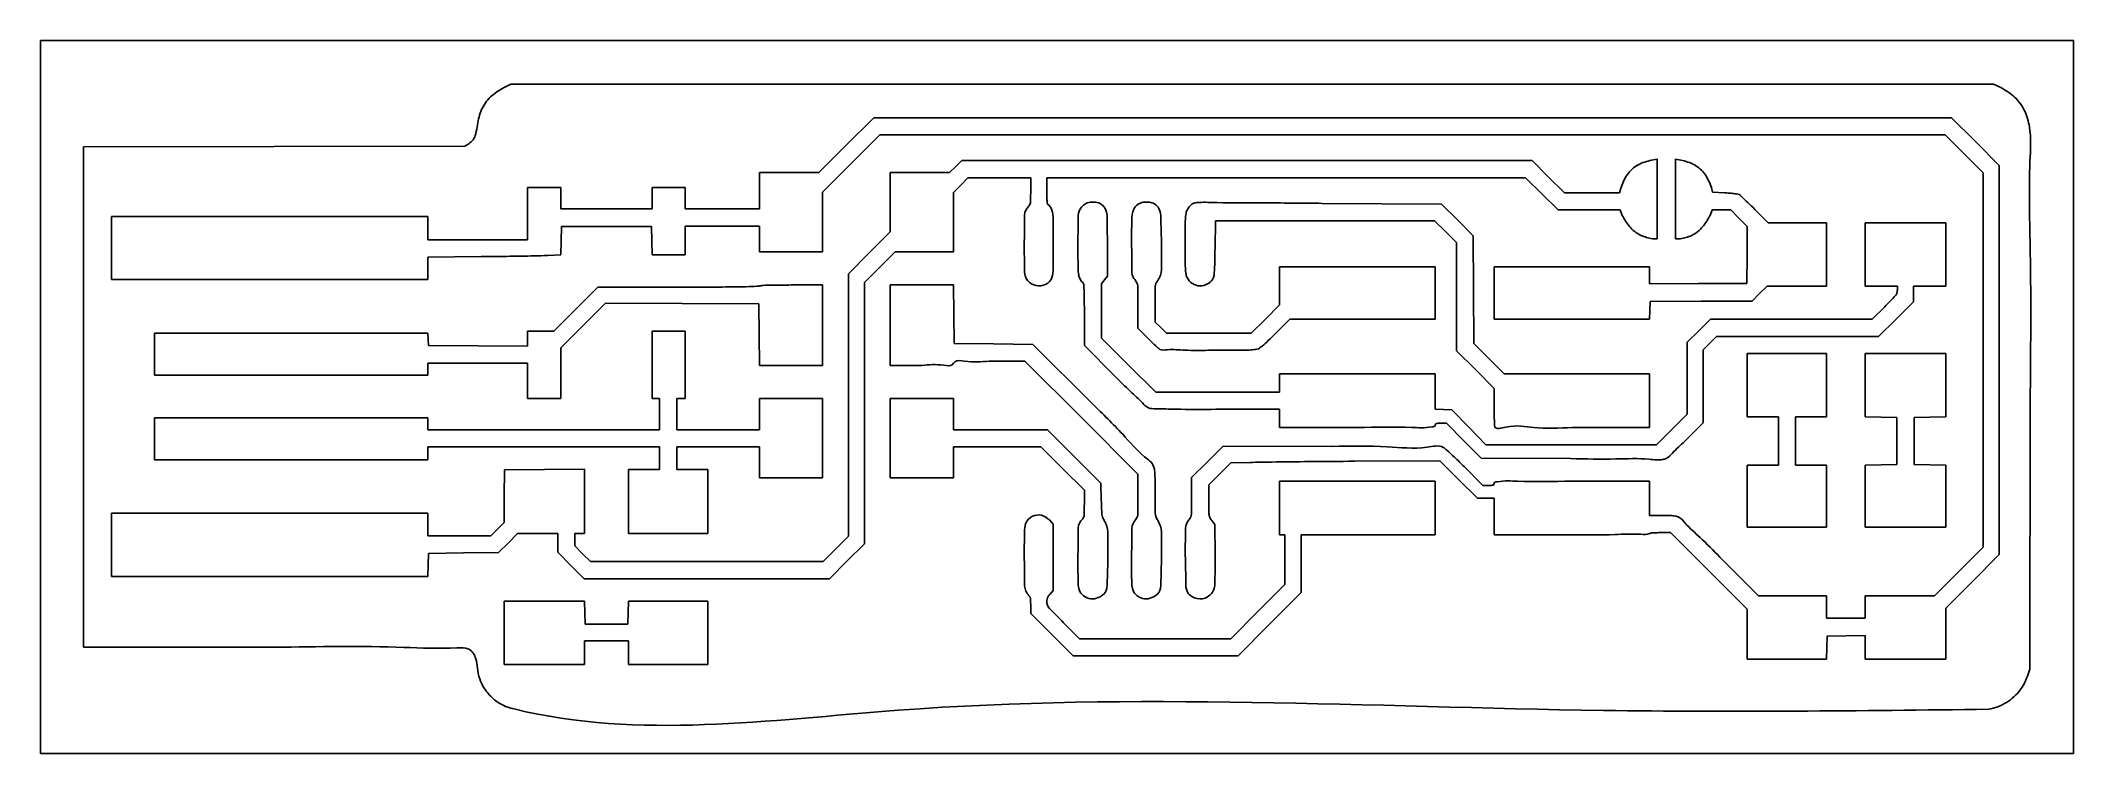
# Model space of a CAD drawing. Extents: x 61.3 to 109.4, y 176.4 to 193.3.
import ezdxf

# ---------------------------------------------------------------- set-up
doc = ezdxf.new("R2010")
doc.units = 0
doc.layers.add('Layer_1', color=7, linetype='CONTINUOUS')

msp = doc.modelspace()

# ---------------------------------------------------------------- linework, layer by layer
at = {"layer": 'Layer_1', "color": 7}
for p, q in [((61.305226, 184.824242), (61.305226, 193.269742)), ((61.305226, 193.269742), (85.371726, 193.269742)), ((61.305226, 184.824242), (61.305226, 193.269742)), ((61.305226, 193.269742), (85.371726, 193.269742)), ((85.371726, 193.269742), (109.438226, 193.269742)), ((85.371726, 193.269742), (109.438226, 193.269742)), ((109.438226, 193.269742), (109.438226, 184.824242)), ((109.438226, 193.269742), (109.438226, 184.824242)), ((72.442053, 192.241042), (72.264786, 192.153951)), ((89.993986, 192.241042), (72.442053, 192.241042)), ((107.54592, 192.241042), (89.993986, 192.241042)), ((107.718324, 192.159378), (107.54592, 192.241042)), ((81.030561, 191.440953), (80.381102, 190.793253)), ((93.791648, 191.440953), (81.030561, 191.440953)), ((106.552729, 191.440953), (93.791648, 191.440953)), ((107.119172, 190.876551), (106.552729, 191.440953)), ((66.83607, 190.761209), (62.32122, 190.754577)), ((62.32122, 190.754577), (62.32122, 184.823951)), ((71.35092, 190.767842), (66.83607, 190.761209)), ((71.443466, 190.825392), (71.35092, 190.767842)), ((80.381102, 190.793253), (79.731644, 190.145553)), ((80.501095, 190.354936), (81.18037, 191.034558)), ((81.18037, 191.034558), (93.791388, 191.034558)), ((93.791388, 191.034558), (106.402406, 191.034558)), ((106.402406, 191.034558), (106.853516, 190.583974)), ((107.685614, 190.312149), (107.119172, 190.876551)), ((79.027429, 190.145553), (78.323214, 190.145553)), ((78.323214, 190.145553), (78.323214, 189.713753)), ((79.731644, 190.145553), (79.027429, 190.145553)), ((79.821823, 189.675311), (80.501095, 190.354936)), ((82.124584, 190.14553), (81.422031, 190.14553)), ((81.422031, 190.14553), (81.422031, 189.44149)), ((82.827139, 190.14553), (82.124584, 190.14553)), ((82.973599, 190.28523), (82.827139, 190.14553)), ((83.120061, 190.42493), (82.973599, 190.28523)), ((89.870147, 190.42493), (83.120061, 190.42493)), ((96.620237, 190.42493), (89.870147, 190.42493)), ((97.004107, 190.04393), (96.620237, 190.42493)), ((99.583031, 190.456878), (99.453051, 190.439634)), ((99.583031, 189.513807), (99.583031, 190.456878)), ((100.144794, 190.439781), (100.014814, 190.457025)), ((100.014814, 190.457025), (100.014814, 189.513954)), ((106.853516, 190.583974), (107.304623, 190.133389)), ((107.304623, 190.133389), (107.304623, 185.701027)), ((107.685614, 185.701109), (107.685614, 190.312149)), ((73.230514, 189.789953), (72.836814, 189.789953)), ((72.836814, 189.789953), (72.836814, 189.167653)), ((73.624214, 189.789953), (73.230514, 189.789953)), ((73.624214, 189.535953), (73.624214, 189.789953)), ((76.176914, 189.789953), (75.783214, 189.789953)), ((75.783214, 189.789953), (75.783214, 189.535953)), ((76.570614, 189.789953), (76.176914, 189.789953)), ((76.570614, 189.535953), (76.570614, 189.789953)), ((78.323214, 189.713753), (78.323214, 189.281953)), ((79.821823, 188.970636), (79.821823, 189.675311)), ((82.920626, 189.674366), (83.091395, 189.846454)), ((82.920626, 188.970154), (82.920626, 189.674366)), ((83.091395, 189.846454), (83.262162, 190.018542)), ((83.262162, 190.018542), (84.005795, 190.018542)), ((84.005795, 190.018542), (84.749426, 190.018542)), ((84.749426, 190.018542), (84.749426, 189.704152)), ((85.130431, 189.701033), (85.130431, 190.018533)), ((85.130431, 190.018533), (90.799954, 190.018533)), ((90.799954, 190.018533), (96.469482, 190.018533)), ((96.469482, 190.018533), (96.853355, 189.637533)), ((97.38798, 189.66293), (97.004107, 190.04393)), ((98.040026, 189.66293), (97.38798, 189.66293)), ((98.692073, 189.66293), (98.040026, 189.66293)), ((98.720769, 189.77088), (98.692073, 189.66293)), ((100.89657, 189.675777), (100.867176, 189.791872)), ((101.185943, 189.663077), (100.89657, 189.675777)), ((72.836814, 189.167653), (72.836814, 188.545353)), ((73.624214, 189.281953), (73.624214, 189.535953)), ((74.703714, 189.281953), (73.624214, 189.281953)), ((75.783214, 189.281953), (74.703714, 189.281953)), ((75.783214, 189.535953), (75.783214, 189.281953)), ((76.570614, 189.281953), (76.570614, 189.535953)), ((77.446914, 189.281953), (76.570614, 189.281953)), ((78.323214, 189.281953), (77.446914, 189.281953)), ((81.422031, 189.44149), (81.422031, 188.737453)), ((94.477434, 189.396354), (91.651785, 189.413739)), ((94.852185, 189.021614), (94.477434, 189.396354)), ((96.853355, 189.637533), (97.237228, 189.256533)), ((97.237228, 189.256533), (97.973312, 189.256533)), ((97.973312, 189.256533), (98.709395, 189.256533)), ((98.709395, 189.256533), (98.755508, 189.128305)), ((99.583031, 188.570733), (99.583031, 189.513807)), ((100.014814, 189.513954), (100.014814, 188.57088)), ((100.837509, 189.128743), (100.883517, 189.25668)), ((100.883517, 189.25668), (101.103811, 189.25668)), ((101.103811, 189.25668), (101.324105, 189.25668)), ((101.324105, 189.25668), (101.520794, 189.058834)), ((102.211152, 188.951877), (101.894033, 189.271053)), ((66.728114, 189.104153), (62.981614, 189.104153)), ((62.981614, 189.104153), (62.981614, 188.354853)), ((70.474614, 189.104153), (66.728114, 189.104153)), ((70.474614, 188.824753), (70.474614, 189.104153)), ((70.474614, 188.545353), (70.474614, 188.824753)), ((73.629845, 188.52779), (73.636928, 188.862858)), ((73.636928, 188.862858), (74.703728, 188.862858)), ((74.703728, 188.862858), (75.770528, 188.862858)), ((75.770528, 188.862858), (75.777612, 188.526308)), ((76.570623, 188.532658), (76.570623, 188.875558)), ((76.570623, 188.875558), (77.446923, 188.875558)), ((77.446923, 188.875558), (78.323223, 188.875558)), ((78.323223, 188.875558), (78.323223, 188.570758)), ((79.821823, 188.265958), (79.821823, 188.970636)), ((81.422031, 188.737453), (80.926731, 188.239895)), ((82.920626, 188.265942), (82.920626, 188.970154)), ((89.113445, 188.347391), (89.121347, 189.002632)), ((89.121347, 189.002632), (91.716504, 189.002632)), ((91.716504, 189.002632), (94.311659, 189.002632)), ((94.311659, 189.002632), (94.572441, 188.742736)), ((94.572441, 188.742736), (94.833226, 188.482841)), ((95.226934, 188.646871), (94.852185, 189.021614)), ((101.520794, 189.058834), (101.717478, 188.860987)), ((101.717478, 188.860987), (101.710704, 188.188884)), ((102.903683, 188.951877), (102.211152, 188.951877)), ((103.596214, 188.951877), (102.903683, 188.951877)), ((103.596214, 188.202577), (103.596214, 188.951877)), ((105.463126, 188.951854), (104.510626, 188.951854)), ((104.510626, 188.951854), (104.510626, 188.202554)), ((106.415626, 188.951854), (105.463126, 188.951854)), ((106.415626, 188.202554), (106.415626, 188.951854)), ((62.981614, 188.354853), (62.981614, 187.605553)), ((71.655714, 188.545353), (70.474614, 188.545353)), ((72.836814, 188.545353), (71.655714, 188.545353)), ((73.622761, 188.192722), (73.629845, 188.52779)), ((75.777612, 188.526308), (75.784696, 188.189758)), ((76.570623, 188.189758), (76.570623, 188.532658)), ((78.323223, 188.570758), (78.323223, 188.265958)), ((78.323223, 188.265958), (79.072523, 188.265958)), ((79.072523, 188.265958), (79.821823, 188.265958)), ((80.926731, 188.239895), (80.431431, 187.742335)), ((81.174048, 187.903673), (81.535668, 188.265942)), ((81.535668, 188.265942), (82.228148, 188.265942)), ((82.228148, 188.265942), (82.920626, 188.265942)), ((86.565526, 187.690595), (86.565526, 188.441884)), ((94.833226, 188.482841), (94.833226, 187.201286)), ((95.233848, 187.370614), (95.226934, 188.646871)), ((99.472787, 188.570733), (99.583031, 188.570733)), ((100.014814, 188.57088), (100.125059, 188.57088)), ((103.596214, 187.453277), (103.596214, 188.202577)), ((104.510626, 188.202554), (104.510626, 187.453254)), ((106.415626, 187.453254), (106.415626, 188.202554)), ((70.474614, 188.138027), (71.738264, 188.149965)), ((70.474614, 187.87179), (70.474614, 188.138027)), ((70.474614, 187.605553), (70.474614, 187.87179)), ((73.312336, 188.177312), (73.622761, 188.192722)), ((75.784696, 188.189758), (76.177659, 188.189758)), ((76.177659, 188.189758), (76.570623, 188.189758)), ((80.431431, 187.742335), (80.431431, 184.634636)), ((80.812426, 187.541407), (81.174048, 187.903673)), ((92.483726, 187.910454), (90.642226, 187.910454)), ((90.642226, 187.910454), (90.642226, 187.459946)), ((94.325226, 187.910454), (92.483726, 187.910454)), ((94.325226, 187.288154), (94.325226, 187.910454)), ((97.563731, 187.910488), (95.722231, 187.910488)), ((95.722231, 187.910488), (95.722231, 187.288188)), ((99.405231, 187.910488), (97.563731, 187.910488)), ((99.405231, 187.707029), (99.405231, 187.910488)), ((101.710704, 188.188884), (101.703931, 187.51678)), ((62.981614, 187.605553), (66.728114, 187.605553)), ((66.728114, 187.605553), (70.474614, 187.605553)), ((74.500071, 187.427849), (73.979837, 186.907149)), ((76.397457, 187.427849), (74.500071, 187.427849)), ((79.821837, 187.478649), (79.074035, 187.478649)), ((79.821837, 186.526149), (79.821837, 187.478649)), ((80.812426, 184.443778), (80.812426, 187.541407)), ((82.170913, 187.478542), (81.422023, 187.478542)), ((81.422023, 187.478542), (81.422023, 186.526042)), ((82.919807, 187.478542), (82.170913, 187.478542)), ((82.926552, 186.786392), (82.919807, 187.478542)), ((86.425826, 187.507466), (86.495676, 187.599031)), ((86.425826, 186.864607), (86.425826, 187.507466)), ((86.495676, 187.599031), (86.565526, 187.690595)), ((90.642226, 187.459946), (90.642226, 187.009435)), ((94.325226, 186.665854), (94.325226, 187.288154)), ((95.240763, 186.094354), (95.233848, 187.370614)), ((95.722231, 187.288188), (95.722231, 186.665888)), ((99.405231, 187.503572), (99.405231, 187.707029)), ((100.554581, 187.510176), (99.405231, 187.503572)), ((101.703931, 187.51678), (100.554581, 187.510176)), ((101.832757, 187.098162), (102.008954, 187.27572)), ((102.008954, 187.27572), (102.185154, 187.453277)), ((102.185154, 187.453277), (102.890684, 187.453277)), ((102.890684, 187.453277), (103.596214, 187.453277)), ((104.510626, 187.453254), (104.891626, 187.453254)), ((104.891626, 187.453254), (105.272626, 187.453254)), ((105.272626, 187.453254), (105.272626, 187.358385)), ((105.653626, 187.2681), (105.653626, 187.453254)), ((105.653626, 187.453254), (106.034626, 187.453254)), ((105.653626, 187.082948), (105.653626, 187.2681)), ((106.034626, 187.453254), (106.415626, 187.453254)), ((73.979837, 186.907149), (73.459602, 186.386449)), ((74.150643, 186.518591), (74.677061, 187.047187)), ((74.677061, 187.047187), (76.493793, 187.040668)), ((76.493793, 187.040668), (78.310526, 187.034149)), ((78.310526, 187.034149), (78.317271, 186.303899)), ((82.933326, 186.094242), (82.926552, 186.786392)), ((86.019426, 186.78568), (86.019426, 186.047316)), ((86.425826, 186.221744), (86.425826, 186.864607)), ((87.289426, 186.98951), (87.289426, 186.455796)), ((87.695826, 186.600619), (87.695826, 187.055019)), ((90.642226, 187.009435), (90.306028, 186.672546)), ((94.833226, 187.201286), (94.833226, 185.919735)), ((99.403177, 186.665888), (99.410543, 186.875438)), ((99.410543, 186.875438), (99.410548, 186.875404)), ((99.410548, 186.875404), (99.417914, 187.084954)), ((99.417914, 187.084954), (100.625337, 187.091558)), ((100.625337, 187.091558), (101.832757, 187.098162)), ((104.974571, 186.964685), (104.676521, 186.665854)), ((105.239134, 186.6712), (105.653626, 187.082948)), ((67.234864, 186.335649), (63.997631, 186.335649)), ((63.997631, 186.335649), (63.997631, 185.840349)), ((70.472097, 186.335649), (67.234864, 186.335649)), ((70.479717, 186.189599), (70.472097, 186.335649)), ((73.148218, 186.386449), (72.836837, 186.386449)), ((72.836837, 186.386449), (72.836837, 186.208395)), ((73.459602, 186.386449), (73.148218, 186.386449)), ((73.624226, 185.989991), (74.150643, 186.518591)), ((76.176926, 186.386342), (75.783226, 186.386342)), ((75.783226, 186.386342), (75.783226, 185.586242)), ((76.570626, 186.386342), (76.176926, 186.386342)), ((76.570626, 185.586242), (76.570626, 186.386342)), ((78.317271, 186.303899), (78.324016, 185.573649)), ((79.821837, 185.573649), (79.821837, 186.526149)), ((81.422023, 186.526042), (81.422023, 185.573542)), ((87.289426, 186.455796), (87.524376, 186.215275)), ((87.829974, 186.468138), (87.695826, 186.600619)), ((87.964123, 186.335654), (87.829974, 186.468138)), ((88.966977, 186.335654), (87.964123, 186.335654)), ((89.969831, 186.335654), (88.966977, 186.335654)), ((90.306028, 186.672546), (89.969831, 186.335654)), ((90.552959, 186.33303), (90.882792, 186.665854)), ((90.882792, 186.665854), (92.604009, 186.665854)), ((92.604009, 186.665854), (94.325226, 186.665854)), ((95.722231, 186.665888), (97.562704, 186.665888)), ((97.562704, 186.665888), (99.403177, 186.665888)), ((100.56983, 186.394269), (100.294226, 186.122681)), ((100.845434, 186.665854), (100.56983, 186.394269)), ((102.760978, 186.665854), (100.845434, 186.665854)), ((104.676521, 186.665854), (102.760978, 186.665854)), ((104.824646, 186.259454), (105.239134, 186.6712)), ((63.997631, 185.840349), (63.997631, 185.345049)), ((70.487337, 186.043549), (70.479717, 186.189599)), ((71.662087, 186.036945), (70.487337, 186.043549)), ((72.836837, 186.030341), (71.662087, 186.036945)), ((72.836837, 186.208395), (72.836837, 186.030341)), ((73.624226, 185.388124), (73.624226, 185.989991)), ((83.866719, 186.081542), (82.933326, 186.094242)), ((84.80011, 186.068842), (83.866719, 186.081542)), ((86.211512, 184.659142), (84.80011, 186.068842)), ((86.019426, 186.047316), (86.736976, 185.325036)), ((87.066986, 185.58021), (86.425826, 186.221744)), ((90.141391, 185.964724), (90.141391, 185.96473)), ((94.833226, 185.919735), (95.277726, 185.47274)), ((95.601818, 185.732404), (95.240763, 186.094354)), ((100.294226, 186.122681), (100.294226, 185.270635)), ((100.675226, 185.940588), (100.833242, 186.100021)), ((100.675226, 185.07672), (100.675226, 185.940588)), ((100.833242, 186.100021), (100.991258, 186.259454)), ((100.991258, 186.259454), (102.90795, 186.259454)), ((102.656426, 185.852942), (101.716626, 185.852942)), ((101.716626, 185.852942), (101.716626, 185.103642)), ((103.596226, 185.852942), (102.656426, 185.852942)), ((102.90795, 186.259454), (104.824646, 186.259454)), ((103.596226, 185.103642), (103.596226, 185.852942)), ((105.463126, 185.853046), (104.510626, 185.853046)), ((104.510626, 185.853046), (104.510626, 185.104426)), ((106.415626, 185.853046), (105.463126, 185.853046)), ((106.415626, 185.104426), (106.415626, 185.853046)), ((63.997631, 185.345049), (67.236131, 185.345049)), ((67.236131, 185.345049), (70.474631, 185.345049)), ((70.474631, 185.484749), (70.474631, 185.624449)), ((70.474631, 185.624449), (71.655731, 185.624449)), ((70.474631, 185.345049), (70.474631, 185.484749)), ((71.655731, 185.624449), (72.836831, 185.624449)), ((72.836831, 185.624449), (72.836831, 185.205349)), ((73.624231, 185.388119), (73.624226, 185.388124)), ((73.624231, 184.786249), (73.624231, 185.388119)), ((75.783226, 185.586242), (75.783226, 184.786142)), ((76.570626, 184.786142), (76.570626, 185.586242)), ((78.324016, 185.573649), (79.072926, 185.573649)), ((79.072926, 185.573649), (79.821837, 185.573649)), ((81.422023, 185.573542), (82.171323, 185.573542)), ((83.765085, 185.675142), (84.609545, 185.675142)), ((84.609545, 185.675142), (85.949482, 184.335382)), ((87.708153, 184.938677), (87.066986, 185.58021)), ((92.483726, 185.370477), (90.642226, 185.370477)), ((90.642226, 185.370477), (90.642226, 185.154577)), ((94.325226, 185.370477), (92.483726, 185.370477)), ((94.325226, 184.954067), (94.325226, 185.370477)), ((95.277726, 185.47274), (95.722226, 185.025743)), ((95.962868, 185.370454), (95.601818, 185.732404)), ((97.684048, 185.370454), (95.962868, 185.370454)), ((99.405226, 185.370454), (97.684048, 185.370454)), ((99.405226, 184.735454), (99.405226, 185.370454)), ((107.304623, 185.701027), (107.304623, 181.268665)), ((107.685614, 181.090072), (107.685614, 185.701109)), ((72.836831, 185.205349), (72.836831, 184.786249)), ((89.175186, 184.938677), (87.708153, 184.938677)), ((90.642226, 184.938677), (89.175186, 184.938677)), ((90.642226, 185.154577), (90.642226, 184.938677)), ((94.325226, 184.537656), (94.325226, 184.954067)), ((95.722226, 185.025743), (95.722226, 184.580021)), ((100.294226, 185.270635), (100.294226, 184.418589)), ((100.675226, 184.212855), (100.675226, 185.07672)), ((101.716626, 185.103642), (101.716626, 184.354342)), ((103.596226, 184.354342), (103.596226, 185.103642)), ((104.510626, 185.104426), (104.510626, 184.355806)), ((106.415626, 184.355806), (106.415626, 185.104426)), ((61.305226, 176.378742), (61.305226, 184.824242)), ((61.305226, 184.824242), (61.305226, 184.824242)), ((61.305226, 176.378742), (61.305226, 184.824242)), ((61.305226, 184.824242), (61.305226, 184.824242)), ((62.32122, 184.823951), (62.32122, 178.893327)), ((72.836831, 184.786249), (73.230531, 184.786249)), ((73.230531, 184.786249), (73.624231, 184.786249)), ((75.783226, 184.786142), (75.872126, 184.786142)), ((75.872126, 184.786142), (75.961026, 184.786142)), ((75.961026, 184.786142), (75.961026, 184.417842)), ((75.961026, 184.417842), (75.961026, 184.049542)), ((76.367426, 184.417842), (76.367426, 184.786142)), ((76.367426, 184.786142), (76.469026, 184.786142)), ((76.367426, 184.049542), (76.367426, 184.417842)), ((76.469026, 184.786142), (76.570626, 184.786142)), ((79.072526, 184.786142), (78.323226, 184.786142)), ((78.323226, 184.786142), (78.323226, 184.417842)), ((78.323226, 184.417842), (78.323226, 184.049542)), ((79.821826, 184.786142), (79.072526, 184.786142)), ((79.821826, 183.846342), (79.821826, 184.786142)), ((80.431431, 184.634636), (80.431431, 181.526938)), ((80.812426, 181.346149), (80.812426, 184.443778)), ((82.171331, 184.786142), (81.422031, 184.786142)), ((81.422031, 184.786142), (81.422031, 183.846342)), ((82.920631, 184.786142), (82.171331, 184.786142)), ((82.920631, 184.417842), (82.920631, 184.786142)), ((82.920631, 184.049542), (82.920631, 184.417842)), ((89.13011, 184.532277), (90.642226, 184.532277)), ((90.642226, 184.532277), (90.642226, 184.316377)), ((94.522076, 184.527665), (94.325226, 184.537656)), ((94.718926, 184.517675), (94.522076, 184.527665)), ((95.123635, 184.105865), (94.718926, 184.517675)), ((99.405226, 184.735432), (99.405226, 184.735454)), ((99.405226, 184.100432), (99.405226, 184.735432)), ((100.294226, 184.418589), (99.932603, 184.056323)), ((101.716626, 184.354342), (102.084926, 184.354342)), ((102.084926, 184.354342), (102.453226, 184.354342)), ((102.453226, 184.354342), (102.453226, 183.782842)), ((102.859626, 183.782842), (102.859626, 184.354342)), ((102.859626, 184.354342), (103.227926, 184.354342)), ((103.227926, 184.354342), (103.596226, 184.354342)), ((104.510626, 184.355806), (104.885276, 184.348779)), ((106.040976, 184.348779), (106.415626, 184.355806)), ((108.409526, 178.372642), (108.416892, 184.697242)), ((109.438226, 184.824242), (109.438226, 176.378742)), ((109.438226, 184.824242), (109.438226, 176.378742)), ((67.236126, 184.328942), (63.997626, 184.328942)), ((63.997626, 184.328942), (63.997626, 183.833642)), ((70.474626, 184.328942), (67.236126, 184.328942)), ((70.474626, 184.189242), (70.474626, 184.328942)), ((70.474626, 184.049542), (70.474626, 184.189242)), ((73.217826, 184.049542), (70.474626, 184.049542)), ((75.961026, 184.049542), (73.217826, 184.049542)), ((77.345326, 184.049542), (76.367426, 184.049542)), ((78.323226, 184.049542), (77.345326, 184.049542)), ((84.032073, 184.049542), (82.920631, 184.049542)), ((85.143512, 184.049542), (84.032073, 184.049542)), ((85.778323, 183.41442), (85.143512, 184.049542)), ((85.949482, 184.335382), (87.289423, 182.995622)), ((90.642226, 184.316377), (90.642226, 184.100477)), ((90.642226, 184.100477), (92.483726, 184.100477)), ((94.458296, 184.202077), (94.591364, 184.202077)), ((94.591364, 184.202077), (95.004678, 183.789327)), ((95.528342, 183.694054), (95.123635, 184.105865)), ((97.580659, 184.100432), (99.405226, 184.100432)), ((99.932603, 184.056323), (99.570983, 183.694054)), ((100.23543, 183.775656), (100.675226, 184.212855)), ((104.885276, 184.348779), (105.259926, 184.341752)), ((105.259926, 184.341752), (105.259926, 183.782952)), ((105.666326, 184.341752), (106.040976, 184.348779)), ((105.666326, 183.782952), (105.666326, 184.341752)), ((63.997626, 183.833642), (63.997626, 183.338342)), ((70.474626, 183.490742), (70.474626, 183.643142)), ((70.474626, 183.643142), (73.217826, 183.643142)), ((70.474626, 183.338342), (70.474626, 183.490742)), ((73.217826, 183.643142), (75.961026, 183.643142)), ((75.961026, 183.643142), (75.961026, 183.376442)), ((76.367426, 183.376442), (76.367426, 183.643142)), ((76.367426, 183.643142), (77.345326, 183.643142)), ((77.345326, 183.643142), (78.323226, 183.643142)), ((78.323226, 183.643142), (78.323226, 183.274842)), ((79.821826, 182.906542), (79.821826, 183.846342)), ((81.422031, 183.846342), (81.422031, 182.906542)), ((82.920631, 183.274842), (82.920631, 183.643142)), ((82.920631, 183.643142), (83.955455, 183.643142)), ((83.955455, 183.643142), (84.990277, 183.643142)), ((84.990277, 183.643142), (85.504855, 183.129023)), ((86.413131, 182.779302), (85.778323, 183.41442)), ((89.308723, 183.662959), (88.934073, 183.290172)), ((91.886823, 183.651755), (89.308723, 183.662959)), ((95.004678, 183.789327), (95.41799, 183.376577)), ((97.549662, 183.694054), (95.528342, 183.694054)), ((99.570983, 183.694054), (97.549662, 183.694054)), ((100.23543, 183.775687), (100.23543, 183.775656)), ((102.453226, 183.782842), (102.453226, 183.211342)), ((102.859626, 183.211342), (102.859626, 183.782842)), ((105.259926, 183.782952), (105.259926, 183.224152)), ((105.666326, 183.224152), (105.666326, 183.782952)), ((63.997626, 183.338342), (67.236126, 183.338342)), ((67.236126, 183.338342), (70.474626, 183.338342)), ((72.290731, 183.097027), (72.28393, 182.474942)), ((73.236881, 183.103688), (72.290731, 183.097027)), ((74.183031, 183.110348), (73.236881, 183.103688)), ((74.183031, 182.348041), (74.183031, 183.110348)), ((75.592726, 183.109742), (75.224426, 183.109742)), ((75.224426, 183.109742), (75.224426, 182.347742)), ((75.961026, 183.109742), (75.592726, 183.109742)), ((75.961026, 183.376442), (75.961026, 183.109742)), ((76.367426, 183.109742), (76.367426, 183.376442)), ((76.735726, 183.109742), (76.367426, 183.109742)), ((77.104026, 183.109742), (76.735726, 183.109742)), ((77.104026, 182.347742), (77.104026, 183.109742)), ((78.323226, 183.274842), (78.323226, 182.906542)), ((78.323226, 182.906542), (79.072526, 182.906542)), ((79.072526, 182.906542), (79.821826, 182.906542)), ((81.422031, 182.906542), (82.171331, 182.906542)), ((82.171331, 182.906542), (82.920631, 182.906542)), ((82.920631, 182.906542), (82.920631, 183.274842)), ((85.504855, 183.129023), (86.019431, 182.614907)), ((87.289423, 182.995622), (87.289423, 182.484292)), ((88.934073, 183.290172), (88.559423, 182.917387)), ((88.559423, 182.917387), (88.559423, 182.45209)), ((88.965817, 182.74237), (89.226167, 183.001334)), ((89.226167, 183.001334), (89.486517, 183.260296)), ((89.486517, 183.260296), (89.943717, 183.274717)), ((92.420666, 183.3015), (94.440415, 183.313862)), ((94.440415, 183.313862), (94.882854, 182.868921)), ((95.453748, 182.728758), (95.010811, 183.174198)), ((95.41799, 183.376577), (97.532258, 183.363595)), ((102.084926, 183.211342), (101.716626, 183.211342)), ((101.716626, 183.211342), (101.716626, 182.474742)), ((102.453226, 183.211342), (102.084926, 183.211342)), ((103.227926, 183.211342), (102.859626, 183.211342)), ((103.596226, 183.211342), (103.227926, 183.211342)), ((103.596226, 182.474742), (103.596226, 183.211342)), ((104.885276, 183.217124), (104.510626, 183.210097)), ((104.510626, 183.210097), (104.510626, 182.474177)), ((105.259926, 183.224152), (104.885276, 183.217124)), ((106.040976, 183.217124), (105.666326, 183.224152)), ((106.415626, 183.210097), (106.040976, 183.217124)), ((106.415626, 182.474177), (106.415626, 183.210097)), ((72.28393, 182.474942), (72.277128, 181.852856)), ((86.019431, 182.614907), (86.019431, 182.293933)), ((86.421287, 182.384182), (86.413131, 182.779302)), ((88.965817, 182.365569), (88.965817, 182.74237)), ((92.483726, 182.830342), (90.642226, 182.830342)), ((90.642226, 182.830342), (90.642226, 182.195342)), ((94.325226, 182.830342), (92.483726, 182.830342)), ((94.325226, 182.195342), (94.325226, 182.830342)), ((94.882854, 182.868921), (95.325294, 182.423978)), ((95.587987, 182.728758), (95.453748, 182.728758)), ((99.405223, 182.830358), (97.563723, 182.830358)), ((99.405223, 182.423958), (99.405223, 182.830358)), ((101.716626, 182.474742), (101.716626, 181.738142)), ((103.596226, 181.738142), (103.596226, 182.474742)), ((103.596226, 182.474742), (103.596226, 182.474742)), ((104.510626, 182.474177), (104.510626, 181.738254)), ((106.415626, 181.738254), (106.415626, 182.474177)), ((106.415626, 182.474177), (106.415626, 182.474177)), ((66.728159, 182.068327), (62.981659, 182.068327)), ((62.981659, 182.068327), (62.981659, 181.319027)), ((70.474659, 182.068327), (66.728159, 182.068327)), ((70.474659, 181.801627), (70.474659, 182.068327)), ((74.183031, 181.58573), (74.183031, 182.348041)), ((75.224426, 182.347742), (75.224426, 181.585742)), ((77.104026, 181.585742), (77.104026, 182.347742)), ((77.104026, 182.347742), (77.104026, 182.347742)), ((90.642226, 182.195342), (90.642226, 181.560342)), ((94.325226, 181.560342), (94.325226, 182.195342)), ((95.325294, 182.423978), (95.523756, 182.423978)), ((95.523756, 182.423978), (95.722217, 182.423978)), ((95.722217, 182.423978), (95.722217, 181.992178)), ((95.722217, 181.992178), (95.722217, 181.560378)), ((99.405223, 182.017558), (99.405223, 182.423958)), ((99.711284, 182.017558), (99.405223, 182.017558)), ((70.474659, 181.534927), (70.474659, 181.801627)), ((71.218343, 181.534927), (70.474659, 181.534927)), ((71.962027, 181.534927), (71.218343, 181.534927)), ((72.119577, 181.693892), (71.962027, 181.534927)), ((72.277128, 181.852856), (72.119577, 181.693892)), ((72.373318, 181.363477), (72.596567, 181.585727)), ((72.596567, 181.585727), (73.072315, 181.585727)), ((73.072315, 181.585727), (73.548062, 181.585727)), ((73.548062, 181.585727), (73.548062, 181.364598)), ((73.954431, 181.440279), (73.954431, 181.58573)), ((73.954431, 181.58573), (74.068731, 181.58573)), ((74.068731, 181.58573), (74.183031, 181.58573)), ((75.224426, 181.585742), (76.164226, 181.585742)), ((76.164226, 181.585742), (77.104026, 181.585742)), ((80.431431, 181.526938), (80.134333, 181.226134)), ((85.282826, 181.812575), (85.204306, 181.902003)), ((85.282826, 181.026942), (85.282826, 181.812575)), ((89.105517, 181.805731), (89.035667, 181.89725)), ((89.113673, 181.092496), (89.105517, 181.805731)), ((90.642226, 181.560342), (90.705726, 181.560342)), ((90.705726, 181.560342), (90.769226, 181.560342)), ((90.769226, 181.560342), (90.769226, 180.969605)), ((91.150226, 180.87777), (91.150226, 181.560342)), ((91.150226, 181.560342), (92.737726, 181.560342)), ((92.737726, 181.560342), (94.325226, 181.560342)), ((95.722217, 181.560378), (97.563717, 181.560378)), ((99.652737, 181.611178), (99.900255, 181.611178)), ((99.900255, 181.611178), (100.808437, 180.703261)), ((101.716626, 181.738142), (102.656426, 181.738142)), ((102.656426, 181.738142), (103.596226, 181.738142)), ((104.510626, 181.738254), (105.463126, 181.738254)), ((105.463126, 181.738254), (106.415626, 181.738254)), ((62.981659, 181.319027), (62.981659, 180.569727)), ((70.480166, 180.842777), (70.487362, 181.115827)), ((70.487362, 181.115827), (71.318715, 181.128527)), ((71.318715, 181.128527), (72.150066, 181.141227)), ((72.150066, 181.141227), (72.373318, 181.363477)), ((73.548062, 181.364598), (73.548062, 181.143468)), ((73.548062, 181.143468), (73.860333, 180.831198)), ((73.954431, 181.294824), (73.954431, 181.440279)), ((74.137946, 181.110079), (73.954431, 181.294824)), ((74.321458, 180.92533), (74.137946, 181.110079)), ((80.134333, 181.226134), (79.837235, 180.92533)), ((80.398823, 180.932544), (80.812426, 181.346149)), ((85.282826, 180.241308), (85.282826, 181.026942)), ((101.983057, 180.112558), (101.06879, 181.028621)), ((107.304623, 181.268665), (106.726982, 180.690612)), ((107.050614, 180.455453), (107.685614, 181.090072)), ((62.981659, 180.569727), (66.727301, 180.569727)), ((66.727301, 180.569727), (70.472941, 180.569727)), ((70.472941, 180.569727), (70.480166, 180.842777)), ((73.860333, 180.831198), (74.172603, 180.518927)), ((74.172603, 180.518927), (77.07893, 180.518927)), ((77.079348, 180.92533), (74.321458, 180.92533)), ((77.07893, 180.518927), (79.985258, 180.518927)), ((79.837235, 180.92533), (77.079348, 180.92533)), ((79.985258, 180.518927), (80.39886, 180.93253)), ((80.39886, 180.93253), (80.398823, 180.932544)), ((90.769226, 180.969605), (90.769226, 180.378869)), ((91.150226, 180.195199), (91.150226, 180.87777)), ((100.808437, 180.703261), (101.716617, 179.795343)), ((106.726982, 180.690612), (106.149338, 180.112558)), ((85.206626, 180.154522), (85.282826, 180.241308)), ((86.392701, 180.086024), (86.392695, 180.086024)), ((87.662693, 180.086024), (87.662695, 180.086024)), ((90.769226, 180.378869), (90.127692, 179.737705)), ((90.407276, 179.4421), (91.150226, 180.195199)), ((102.78964, 180.112558), (101.983057, 180.112558)), ((103.596223, 180.112558), (102.78964, 180.112558)), ((103.596223, 179.845858), (103.596223, 180.112558)), ((105.329982, 180.112558), (104.510623, 180.112558)), ((104.510623, 180.112558), (104.510623, 179.845858)), ((106.149338, 180.112558), (105.329982, 180.112558)), ((106.415614, 179.820834), (107.050614, 180.455453)), ((73.22969, 179.985542), (72.278048, 179.985542)), ((72.278048, 179.985542), (72.278048, 179.236242)), ((74.181329, 179.985542), (73.22969, 179.985542)), ((74.188526, 179.712492), (74.181329, 179.985542)), ((74.195723, 179.439442), (74.188526, 179.712492)), ((75.218919, 179.712492), (75.211723, 179.439442)), ((75.226144, 179.985542), (75.218919, 179.712492)), ((76.165083, 179.985542), (75.226144, 179.985542)), ((77.104026, 179.985542), (76.165083, 179.985542)), ((77.104026, 179.236242), (77.104026, 179.985542)), ((84.749426, 179.887416), (84.749426, 179.693907)), ((84.749426, 179.693907), (85.250838, 179.192026)), ((90.127692, 179.737705), (89.486159, 179.096542)), ((101.716617, 179.795343), (101.716617, 179.204661)), ((103.596223, 179.579158), (103.596223, 179.845858)), ((104.053423, 179.579158), (103.596223, 179.579158)), ((104.510623, 179.579158), (104.053423, 179.579158)), ((104.510623, 179.845858), (104.510623, 179.579158)), ((106.415614, 179.217395), (106.415614, 179.820834)), ((72.278048, 179.236242), (72.278048, 178.486942)), ((74.703723, 179.439442), (74.195723, 179.439442)), ((75.211723, 179.439442), (74.703723, 179.439442)), ((77.104026, 178.486942), (77.104026, 179.236242)), ((85.250838, 179.192026), (85.752249, 178.690142)), ((85.905721, 179.096542), (85.518075, 179.483584)), ((87.695938, 179.096542), (85.905721, 179.096542)), ((89.486159, 179.096542), (87.695938, 179.096542)), ((89.664326, 178.689013), (90.407276, 179.442111)), ((90.407276, 179.442111), (90.407276, 179.4421)), ((101.716617, 179.204661), (101.716617, 178.613978)), ((103.601718, 178.886992), (103.608914, 179.160042)), ((103.608914, 179.160042), (104.059764, 179.166984)), ((104.059764, 179.166984), (104.510614, 179.173927)), ((104.510614, 179.173927), (104.510614, 178.89394)), ((106.415614, 178.613953), (106.415614, 179.217395)), ((62.32122, 178.893327), (66.849467, 178.893327)), ((74.183026, 178.766342), (74.183026, 179.045742)), ((74.183026, 179.045742), (74.703726, 179.045742)), ((74.183048, 178.766342), (74.183026, 178.766342)), ((74.183048, 178.486942), (74.183048, 178.766342)), ((74.703726, 179.045742), (75.224426, 179.045742)), ((75.224426, 179.045742), (75.224426, 178.766342)), ((75.224426, 178.766342), (75.224426, 178.486942)), ((85.752249, 178.690142), (87.708286, 178.689577)), ((87.708286, 178.689577), (89.664326, 178.689013)), ((101.716617, 178.613978), (102.655559, 178.613978)), ((102.655559, 178.613978), (103.594498, 178.613978)), ((103.594498, 178.613978), (103.601723, 178.887028)), ((103.601723, 178.887028), (103.601718, 178.886992)), ((104.510614, 178.89394), (104.510614, 178.613953)), ((104.510614, 178.613953), (105.463114, 178.613953)), ((105.463114, 178.613953), (106.415614, 178.613953)), ((72.278048, 178.486942), (73.230548, 178.486942)), ((73.230548, 178.486942), (74.183048, 178.486942)), ((75.224426, 178.486942), (76.164226, 178.486942)), ((76.164226, 178.486942), (77.104026, 178.486942)), ((108.351433, 178.211893), (108.409526, 178.372642)), ((107.42954, 177.423441), (107.429546, 177.423458)), ((85.371726, 176.378742), (61.305226, 176.378742)), ((85.371726, 176.378742), (61.305226, 176.378742)), ((109.438226, 176.378742), (85.371726, 176.378742)), ((109.438226, 176.378742), (85.371726, 176.378742))]:
    msp.add_line(p, q, dxfattribs=at)
for points, knots in [([(72.264786, 192.153951), (72.156828, 192.087894), (71.94393, 191.957628), (71.724813, 191.641243), (71.649336, 191.326961), (71.621598, 191.080511), (71.557968, 190.916073), (71.479846, 190.854204), (71.443466, 190.825392)], [0, 0, 0, 0, 0.376564, 0.7426, 1.118233, 1.333291, 1.490613, 1.627727, 1.627727, 1.627727, 1.627727]), ([(108.416892, 184.697242), (108.427554, 185.881607), (108.444729, 187.789477), (108.373086, 189.958397), (108.450671, 191.093841), (108.303215, 191.616607), (108.064431, 191.952118), (107.834277, 192.089941), (107.718324, 192.159378)], [0, 0, 0, 0, 3.550092, 5.718772, 6.527927, 6.929499, 7.325453, 7.72749, 7.72749, 7.72749, 7.72749]), ([(99.453051, 190.439634), (99.341904, 190.409873), (99.118328, 190.350007), (98.850486, 190.101892), (98.764451, 189.882348), (98.720769, 189.77088)], [0, 0, 0, 0, 0.341662, 0.687266, 1.04371, 1.04371, 1.04371, 1.04371]), ([(100.867176, 189.791872), (100.825148, 189.898816), (100.741267, 190.112258), (100.47564, 190.351176), (100.254922, 190.410287), (100.144794, 190.439781)], [0, 0, 0, 0, 0.341785, 0.682146, 1.021085, 1.021085, 1.021085, 1.021085]), ([(84.749426, 189.704152), (84.747983, 189.639054), (84.745769, 189.539132), (84.746396, 189.416962), (84.697442, 189.333412), (84.592663, 189.227668), (84.611913, 188.892271), (84.590953, 188.476006), (84.601152, 188.048636), (84.599152, 187.773682), (84.647806, 187.587336), (84.811264, 187.456257), (85.053747, 187.446205), (85.22374, 187.565396), (85.283466, 187.746386), (85.276669, 188.033165), (85.286598, 188.455518), (85.277169, 188.879284), (85.282815, 189.163983), (85.244198, 189.289023), (85.205195, 189.339218), (85.183295, 189.371683), (85.147706, 189.383389), (85.13828, 189.448268), (85.131413, 189.548968), (85.130803, 189.643472), (85.130431, 189.701033)], [0, 0, 0, 0, 0.197204, 0.302696, 0.35435, 0.483727, 0.733168, 1.286828, 1.775159, 2.005504, 2.110237, 2.343109, 2.571018, 2.800874, 2.901803, 3.132046, 3.653573, 4.173073, 4.404032, 4.504481, 4.555111, 4.595448, 4.618321, 4.659093, 4.768366, 4.93862, 4.93862, 4.93862, 4.93862]), ([(101.894033, 189.271053), (101.839019, 189.326981), (101.741243, 189.426379), (101.615818, 189.536301), (101.537162, 189.624845), (101.441629, 189.640668), (101.329255, 189.655101), (101.237042, 189.660233), (101.185943, 189.663077)], [0, 0, 0, 0, 0.23447, 0.416718, 0.507465, 0.574858, 0.69803, 0.85111, 0.85111, 0.85111, 0.85111]), ([(86.565526, 188.441884), (86.56397, 188.607684), (86.561677, 188.852147), (86.563858, 189.132683), (86.525332, 189.283733), (86.453724, 189.375147), (86.346426, 189.436036), (86.222793, 189.448686), (86.098459, 189.435669), (85.989379, 189.374092), (85.914594, 189.285408), (85.866491, 189.14153), (85.873004, 188.865169), (85.864487, 188.468089), (85.869157, 188.063001), (85.871985, 187.789001), (85.89726, 187.654323), (85.933687, 187.594758), (85.956093, 187.557406), (85.999898, 187.531509), (86.013413, 187.411421), (86.018839, 187.170704), (86.019191, 186.939786), (86.019426, 186.78568)], [0, 0, 0, 0, 0.497995, 0.734266, 0.838232, 0.959087, 1.071378, 1.198877, 1.325847, 1.440405, 1.565726, 1.664624, 1.88871, 2.385853, 2.861806, 3.100743, 3.211009, 3.264206, 3.309893, 3.339527, 3.410149, 3.637766, 4.094426, 4.094426, 4.094426, 4.094426]), ([(87.695826, 187.055019), (87.697668, 187.159608), (87.700323, 187.310294), (87.696307, 187.499571), (87.771159, 187.597843), (87.848813, 187.744485), (87.841329, 188.075618), (87.848051, 188.52292), (87.833567, 188.956316), (87.820921, 189.2759), (87.691525, 189.408287), (87.553427, 189.448227), (87.418667, 189.44593), (87.280055, 189.39768), (87.149841, 189.253823), (87.14244, 188.909656), (87.129491, 188.4557), (87.153104, 188.015351), (87.13121, 187.683137), (87.243679, 187.578019), (87.291095, 187.466244), (87.282915, 187.271278), (87.286807, 187.102857), (87.289426, 186.98951)], [0, 0, 0, 0, 0.318511, 0.458893, 0.541132, 0.681008, 0.949762, 1.506755, 2.030971, 2.272035, 2.422259, 2.549955, 2.694344, 2.820651, 2.981303, 3.239484, 3.810385, 4.354518, 4.600809, 4.729806, 4.793682, 4.959964, 5.302185, 5.302185, 5.302185, 5.302185]), ([(91.651785, 189.413739), (91.173221, 189.418586), (90.344723, 189.426977), (89.36667, 189.418405), (88.838058, 189.444146), (88.614282, 189.427719), (88.516028, 189.358287), (88.447457, 189.263993), (88.40981, 189.113095), (88.410611, 188.84462), (88.404845, 188.456599), (88.410364, 188.068287), (88.410182, 187.79956), (88.452377, 187.625677), (88.56863, 187.500554), (88.754996, 187.437208), (88.929277, 187.488523), (89.088697, 187.612479), (89.107087, 187.934778), (89.110838, 188.178235), (89.113445, 188.347391)], [0, 0, 0, 0, 1.436859, 2.487516, 2.924512, 3.036078, 3.14655, 3.272576, 3.378369, 3.606702, 4.075259, 4.543691, 4.772519, 4.879202, 5.073032, 5.255686, 5.439884, 5.598145, 5.825885, 6.34436, 6.34436, 6.34436, 6.34436]), ([(98.755508, 189.128305), (98.807851, 189.035943), (98.916047, 188.845023), (99.172498, 188.639388), (99.378111, 188.592379), (99.472787, 188.570733)], [0, 0, 0, 0, 0.317355, 0.655995, 0.944995, 0.944995, 0.944995, 0.944995]), ([(100.125059, 188.57088), (100.219448, 188.592144), (100.423984, 188.638221), (100.678832, 188.844624), (100.785559, 189.035724), (100.837509, 189.128743)], [0, 0, 0, 0, 0.287784, 0.623616, 0.942119, 0.942119, 0.942119, 0.942119]), ([(71.738264, 188.149965), (71.964613, 188.15255), (72.379476, 188.157288), (72.904219, 188.164879), (73.202499, 188.173966), (73.312336, 188.177312)], [0, 0, 0, 0, 0.679094, 1.244679, 1.57434, 1.57434, 1.57434, 1.57434]), ([(79.074035, 187.478649), (78.939135, 187.476859), (78.717379, 187.473916), (78.461427, 187.4778), (78.268764, 187.444659), (77.945421, 187.434434), (77.308091, 187.42904), (76.745437, 187.428304), (76.397457, 187.427849)], [0, 0, 0, 0, 0.405152, 0.666012, 0.76461, 0.990573, 1.634461, 2.678182, 2.678182, 2.678182, 2.678182]), ([(105.272626, 187.358385), (105.269224, 187.330886), (105.260105, 187.257169), (105.136306, 187.131978), (105.039801, 187.032157), (104.974571, 186.964685)], [0, 0, 0, 0, 0.081457, 0.218361, 0.503904, 0.503904, 0.503904, 0.503904]), ([(90.141391, 185.96473), (90.170548, 185.985429), (90.253679, 186.044447), (90.387927, 186.171478), (90.494061, 186.275374), (90.552959, 186.33303)], [0, 0, 0, 0, 0.107185, 0.305605, 0.553008, 0.553008, 0.553008, 0.553008]), ([(87.524376, 186.215275), (87.565847, 186.173368), (87.640058, 186.098378), (87.734806, 186.012763), (87.834777, 185.923702), (88.073902, 185.960592), (88.444424, 185.923037), (89.003946, 185.932402), (89.53561, 185.936143), (89.932112, 185.927729), (90.095392, 185.956593), (90.141391, 185.964724)], [0, 0, 0, 0, 0.176323, 0.315521, 0.387917, 0.564494, 0.977783, 1.53851, 2.224641, 2.581506, 2.721472, 2.721472, 2.721472, 2.721472]), ([(82.171323, 185.573542), (82.335551, 185.588497), (82.562492, 185.609163), (82.859478, 185.544216), (82.920605, 185.625525), (82.994126, 185.706542), (83.319849, 185.636921), (83.57803, 185.659084), (83.765085, 185.675142)], [0, 0, 0, 0, 0.519764, 0.718244, 0.765525, 0.815259, 1.03836, 1.625089, 1.625089, 1.625089, 1.625089]), ([(86.736976, 185.325036), (86.860248, 185.19941), (87.076262, 184.979273), (87.347698, 184.743411), (87.522606, 184.545582), (87.814715, 184.546581), (88.334425, 184.526912), (88.812556, 184.530136), (89.13011, 184.532277)], [0, 0, 0, 0, 0.525142, 0.920219, 1.101696, 1.271892, 1.750533, 2.697083, 2.697083, 2.697083, 2.697083]), ([(87.662695, 180.086024), (87.708526, 180.116926), (87.820669, 180.192541), (87.835524, 180.523622), (87.846756, 180.943892), (87.84325, 181.394325), (87.846912, 181.728691), (87.769085, 181.886538), (87.695113, 182.008819), (87.701193, 182.237445), (87.695021, 182.535918), (87.69374, 182.848143), (87.690519, 183.057603), (87.648713, 183.256441), (87.313571, 183.494317), (86.880728, 184.013498), (86.456429, 184.422851), (86.211512, 184.659142)], [0, 0, 0, 0, 0.158403, 0.387592, 0.910806, 1.465675, 1.736864, 1.891193, 1.987821, 2.159276, 2.552829, 2.89777, 3.091249, 3.183384, 3.494362, 4.237747, 5.252729, 5.252729, 5.252729, 5.252729]), ([(95.722226, 184.580021), (95.722255, 184.503537), (95.722306, 184.370974), (95.730269, 184.224038), (95.733309, 184.039257), (96.203437, 184.18204), (96.711119, 184.064597), (97.260748, 184.087248), (97.580659, 184.100432)], [0, 0, 0, 0, 0.226844, 0.393169, 0.463299, 0.722002, 1.383606, 2.304971, 2.304971, 2.304971, 2.304971]), ([(92.483726, 184.100477), (92.927017, 184.109656), (93.535939, 184.122265), (94.090554, 184.085088), (94.330398, 184.129062), (94.327377, 184.192295), (94.391143, 184.202474), (94.431166, 184.202237), (94.458296, 184.202077)], [0, 0, 0, 0, 1.288346, 1.769719, 1.849964, 1.883969, 1.924925, 2.011105, 2.011105, 2.011105, 2.011105]), ([(95.010811, 183.174198), (94.934397, 183.250208), (94.800723, 183.383174), (94.637837, 183.533718), (94.449161, 183.698834), (93.925829, 183.573785), (93.083144, 183.677361), (92.326072, 183.661157), (91.886823, 183.651755)], [0, 0, 0, 0, 0.322429, 0.564035, 0.673125, 1.052408, 1.99714, 3.302812, 3.302812, 3.302812, 3.302812]), ([(97.532258, 183.363595), (97.890952, 183.356587), (98.511989, 183.344454), (99.239041, 183.378303), (99.640495, 183.319305), (99.836384, 183.375087), (99.994099, 183.548388), (100.13783, 183.683762), (100.23543, 183.775687)], [0, 0, 0, 0, 1.075207, 1.861591, 2.188913, 2.269132, 2.46114, 2.867378, 2.867378, 2.867378, 2.867378]), ([(89.943717, 183.274717), (90.112738, 183.277905), (90.578348, 183.286688), (91.404029, 183.294088), (92.060663, 183.298875), (92.420666, 183.3015)], [0, 0, 0, 0, 0.507152, 1.397071, 2.477111, 2.477111, 2.477111, 2.477111]), ([(87.289423, 182.484292), (87.286473, 182.374491), (87.282122, 182.212571), (87.292116, 182.022295), (87.238497, 181.916525), (87.133818, 181.800798), (87.15217, 181.464808), (87.131002, 181.047576), (87.141072, 180.625854), (87.139269, 180.355385), (87.183728, 180.186872), (87.30385, 180.073648), (87.488655, 180.018636), (87.604583, 180.063524), (87.662693, 180.086024)], [0, 0, 0, 0, 0.332571, 0.490432, 0.552877, 0.68395, 0.943511, 1.493984, 1.973272, 2.200146, 2.304275, 2.486222, 2.667626, 2.849942, 2.849942, 2.849942, 2.849942]), ([(88.559423, 182.45209), (88.557663, 182.344576), (88.555133, 182.190059), (88.558755, 181.99768), (88.501541, 181.918704), (88.461285, 181.863919), (88.435358, 181.811081), (88.408615, 181.729667), (88.416468, 181.568029), (88.407339, 181.305294), (88.411056, 180.924832), (88.423136, 180.571613), (88.41708, 180.305288), (88.486507, 180.12657), (88.684296, 180.015898), (88.951775, 180.059635), (89.105246, 180.245494), (89.10916, 180.470736), (89.117815, 180.737273), (89.11521, 180.960724), (89.113673, 181.092496)], [0, 0, 0, 0, 0.3269, 0.46981, 0.552815, 0.611882, 0.674498, 0.728364, 0.867184, 1.152089, 1.521538, 2.004876, 2.219142, 2.309338, 2.568673, 2.816689, 3.074369, 3.208823, 3.483499, 3.878299, 3.878299, 3.878299, 3.878299]), ([(97.563723, 182.830358), (97.120478, 182.821173), (96.511622, 182.808554), (95.956794, 182.845761), (95.717079, 182.801765), (95.720015, 182.738405), (95.655701, 182.728405), (95.615358, 182.728616), (95.587987, 182.728758)], [0, 0, 0, 0, 1.288346, 1.769719, 1.849964, 1.884003, 1.925237, 2.012236, 2.012236, 2.012236, 2.012236]), ([(85.204306, 181.902003), (85.14194, 181.952908), (85.022391, 182.050488), (84.779956, 182.016996), (84.631492, 181.879396), (84.602494, 181.685194), (84.599298, 181.420841), (84.592785, 181.001829), (84.609443, 180.590609), (84.597253, 180.256066), (84.689613, 180.138671), (84.7414, 180.0721), (84.747457, 179.990045), (84.748669, 179.926849), (84.749426, 179.887416)], [0, 0, 0, 0, 0.231621, 0.443993, 0.674135, 0.779326, 1.023036, 1.471262, 2.026951, 2.288258, 2.419561, 2.465223, 2.537268, 2.656818, 2.656818, 2.656818, 2.656818]), ([(86.019431, 182.293933), (86.017948, 182.227397), (86.015676, 182.125436), (86.016608, 182.001043), (85.967651, 181.916642), (85.862589, 181.810914), (85.881984, 181.475431), (85.860927, 181.059255), (85.871187, 180.631743), (85.869122, 180.356999), (85.913521, 180.187006), (86.033876, 180.073652), (86.218659, 180.018635), (86.33459, 180.063523), (86.392701, 180.086024)], [0, 0, 0, 0, 0.201549, 0.308855, 0.360886, 0.490262, 0.739704, 1.293364, 1.781694, 2.01204, 2.116773, 2.298721, 2.480126, 2.662442, 2.662442, 2.662442, 2.662442]), ([(86.392695, 180.086024), (86.438527, 180.116926), (86.550671, 180.192539), (86.565524, 180.523629), (86.576762, 180.943414), (86.573222, 181.393634), (86.576902, 181.726494), (86.501778, 181.882784), (86.43519, 181.991466), (86.427624, 182.160948), (86.423825, 182.294797), (86.421287, 182.384182)], [0, 0, 0, 0, 0.158404, 0.387593, 0.910807, 1.464389, 1.735518, 1.888033, 1.978536, 2.113033, 2.38341, 2.38341, 2.38341, 2.38341]), ([(89.035667, 181.89725), (89.016948, 181.922609), (88.973181, 181.981899), (88.965845, 182.148684), (88.965829, 182.2776), (88.965817, 182.365569)], [0, 0, 0, 0, 0.092761, 0.216879, 0.483537, 0.483537, 0.483537, 0.483537]), ([(101.06879, 181.028621), (100.914109, 181.187392), (100.644554, 181.464077), (100.303582, 181.756673), (100.134526, 181.972344), (99.999633, 182.008104), (99.873874, 182.015983), (99.77225, 182.016968), (99.711284, 182.017558)], [0, 0, 0, 0, 0.662095, 1.153803, 1.368864, 1.442425, 1.564344, 1.747166, 1.747166, 1.747166, 1.747166]), ([(97.563717, 181.560378), (97.903882, 181.555315), (98.450938, 181.547173), (99.053464, 181.590676), (99.352933, 181.55775), (99.451903, 181.608843), (99.538093, 181.606959), (99.609751, 181.609596), (99.652737, 181.611178)], [0, 0, 0, 0, 1.015534, 1.633189, 1.842033, 1.876023, 1.962746, 2.092771, 2.092771, 2.092771, 2.092771]), ([(85.518075, 179.483584), (85.431902, 179.572715), (85.307093, 179.701809), (85.149873, 179.853137), (85.126594, 179.962102), (85.134266, 180.035088), (85.160754, 180.099441), (85.190481, 180.135136), (85.206626, 180.154522)], [0, 0, 0, 0, 0.375831, 0.544338, 0.632365, 0.699031, 0.762403, 0.837727, 0.837727, 0.837727, 0.837727]), ([(66.849467, 178.893327), (67.877335, 178.9092), (69.328724, 178.931613), (70.813019, 178.849616), (71.411413, 178.896477), (71.557462, 178.755764), (71.624687, 178.595094), (71.643775, 178.385021), (71.690196, 178.145427), (71.803469, 177.913797), (71.958624, 177.728436), (72.130658, 177.583073), (72.316323, 177.481655), (75.399104, 176.701166), (84.215971, 178.011563), (95.773272, 177.287735), (104.388151, 177.388032), (107.42954, 177.423441)], [0, 0, 0, 0, 3.05488, 4.313608, 4.592635, 4.737759, 4.886928, 5.108206, 5.366919, 5.615349, 5.872163, 6.086805, 6.288207, 6.500262, 15.589328, 32.294668, 41.410575, 41.410575, 41.410575, 41.410575]), ([(107.429546, 177.423458), (107.503562, 177.441043), (107.652746, 177.476488), (107.857805, 177.580296), (108.032021, 177.712915), (108.170776, 177.861825), (108.279182, 178.026837), (108.326569, 178.14821), (108.351433, 178.211893)], [0, 0, 0, 0, 0.227601, 0.458746, 0.683151, 0.881445, 1.066797, 1.271406, 1.271406, 1.271406, 1.271406])]:
    msp.add_open_spline(points, degree=3, knots=knots, dxfattribs=at)

doc.saveas('drawing.dxf')
